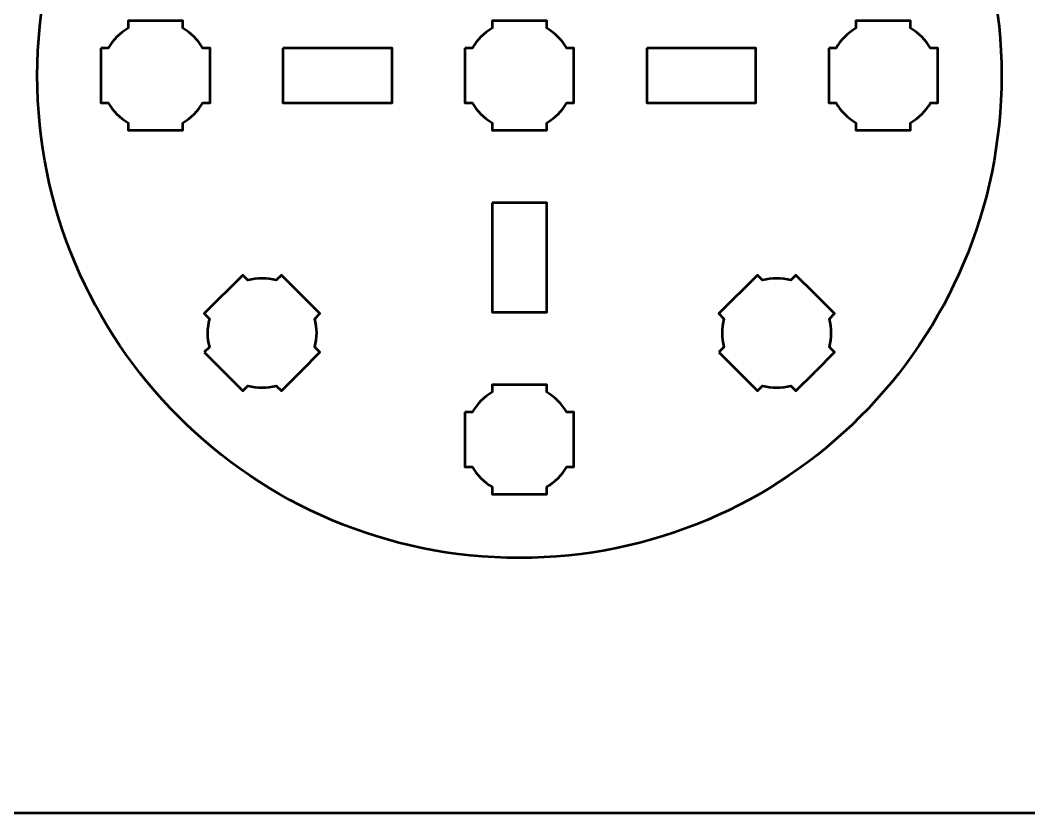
# Model space of a CAD drawing. Header units: centimetres. Extents: x -21 to 0, y -29.7 to 0.
# Drawn here: x -17.14 to -11.6, y -29.7 to -25.35 of the extents above; entities that cross this region are included whole.
import ezdxf

# ---------------------------------------------------------------- set-up
doc = ezdxf.new("R2010")
doc.units = ezdxf.units.CM
doc.header["$MEASUREMENT"] = 0
doc.layers.add('Layer 1', color=7, linetype='Continuous')

msp = doc.modelspace()

# ---------------------------------------------------------------- linework, layer by layer
at = {"layer": 'Layer 1', "color": 3, "lineweight": 53}
msp.add_ellipse((-14.40001, -25.64997), major_axis=(0, 2.65), ratio=1, dxfattribs=at)
at = {"layer": 'Layer 1', "color": 1, "lineweight": 53}
msp.add_open_spline([(-21.00003, -29.19995), (-21.00003, -29.19995), (-21.00003, -2.29992), (-21.00003, -2.29992), (-21.00003, -2.29992), (-21.00003, -2.21709), (-20.93286, -2.14992), (-20.85003, -2.14992), (-20.85003, -2.14992), (-20.7672, -2.14992), (-20.70003, -2.08275), (-20.70003, -1.99992), (-20.70003, -1.99992), (-20.70003, -1.91709), (-20.7672, -1.84992), (-20.85003, -1.84992), (-20.85003, -1.84992), (-20.93286, -1.84992), (-21.00003, -1.78275), (-21.00003, -1.69992), (-21.00003, -1.69992), (-21.00003, -1.61709), (-20.93286, -1.54992), (-20.85003, -1.54992), (-20.85003, -1.54992), (-20.7672, -1.54992), (-20.70003, -1.48275), (-20.70003, -1.39992), (-20.70003, -1.39992), (-20.70003, -1.31709), (-20.7672, -1.24992), (-20.85003, -1.24992), (-20.85003, -1.24992), (-20.93286, -1.24992), (-21.00003, -1.18275), (-21.00003, -1.09992), (-21.00003, -1.09992), (-21.00003, -1.09992), (-21.00003, -0.49992), (-21.00003, -0.49992), (-21.00003, -0.49992), (-21.00003, -0.22295), (-20.77694, 0.00004), (-20.49994, 0.00004), (-20.49994, 0.00004), (-20.49994, 0.00004), (-0.50008, 0.00004), (-0.50008, 0.00004), (-0.50008, 0.00004), (-0.22294, 0.00004), (0.00002, -0.22295), (0.00002, -0.49992), (0.00002, -0.49992), (0.00002, -0.49992), (0.00002, -29.19995), (0.00002, -29.19995), (0.00002, -29.19995), (0.00002, -29.47695), (-0.22294, -29.70004), (-0.50008, -29.70004), (-0.50008, -29.70004), (-0.50008, -29.70004), (-20.49994, -29.70004), (-20.49994, -29.70004), (-20.49994, -29.70004), (-20.77694, -29.70004), (-21.00003, -29.47695), (-21.00003, -29.19995)], degree=3, knots=[0, 0, 0, 0, 0.0588235, 0.0588235, 0.0588235, 0.0588235, 0.1176471, 0.1176471, 0.1176471, 0.1176471, 0.1764706, 0.1764706, 0.1764706, 0.1764706, 0.2352941, 0.2352941, 0.2352941, 0.2352941, 0.2941176, 0.2941176, 0.2941176, 0.2941176, 0.3529412, 0.3529412, 0.3529412, 0.3529412, 0.4117647, 0.4117647, 0.4117647, 0.4117647, 0.4705882, 0.4705882, 0.4705882, 0.4705882, 0.5294118, 0.5294118, 0.5294118, 0.5294118, 0.5882353, 0.5882353, 0.5882353, 0.5882353, 0.6470588, 0.6470588, 0.6470588, 0.6470588, 0.7058824, 0.7058824, 0.7058824, 0.7058824, 0.7647059, 0.7647059, 0.7647059, 0.7647059, 0.8235294, 0.8235294, 0.8235294, 0.8235294, 0.8823529, 0.8823529, 0.8823529, 0.8823529, 0.9411765, 0.9411765, 0.9411765, 0.9411765, 1, 1, 1, 1], dxfattribs=at)
at = {"layer": 'Layer 1', "lineweight": 53}
for points, knots in [([(-16.70001, -25.49991), (-16.70001, -25.49991), (-16.65981, -25.49991), (-16.65981, -25.49991), (-16.65981, -25.49991), (-16.63348, -25.45439), (-16.59552, -25.41646), (-16.55001, -25.39013), (-16.55001, -25.39013), (-16.55001, -25.39013), (-16.55001, -25.34991), (-16.55001, -25.34991), (-16.55001, -25.34991), (-16.55001, -25.34991), (-16.25001, -25.34991), (-16.25001, -25.34991), (-16.25001, -25.34991), (-16.25001, -25.34991), (-16.25001, -25.3901), (-16.25001, -25.3901), (-16.25001, -25.3901), (-16.20448, -25.41643), (-16.16649, -25.45438), (-16.14013, -25.49991), (-16.14013, -25.49991), (-16.14013, -25.49991), (-16.10001, -25.49991), (-16.10001, -25.49991), (-16.10001, -25.49991), (-16.10001, -25.49991), (-16.10001, -25.64533), (-16.10001, -25.64533), (-16.10001, -25.64533), (-16.10001, -25.64533), (-16.09995, -25.64998), (-16.09995, -25.64998), (-16.09995, -25.64998), (-16.09995, -25.64998), (-16.10001, -25.65462), (-16.10001, -25.65462), (-16.10001, -25.65462), (-16.10001, -25.65462), (-16.10001, -25.79991), (-16.10001, -25.79991), (-16.10001, -25.79991), (-16.10001, -25.79991), (-16.14008, -25.79991), (-16.14008, -25.79991), (-16.14008, -25.79991), (-16.16643, -25.84548), (-16.20443, -25.88349), (-16.25001, -25.90985), (-16.25001, -25.90985), (-16.25001, -25.90985), (-16.25001, -25.94991), (-16.25001, -25.94991), (-16.25001, -25.94991), (-16.25001, -25.94991), (-16.39329, -25.94991), (-16.39329, -25.94991), (-16.39329, -25.94991), (-16.39329, -25.94991), (-16.39996, -25.94999), (-16.39996, -25.94999), (-16.39996, -25.94999), (-16.39996, -25.94999), (-16.40664, -25.94991), (-16.40664, -25.94991), (-16.40664, -25.94991), (-16.40664, -25.94991), (-16.55001, -25.94991), (-16.55001, -25.94991), (-16.55001, -25.94991), (-16.55001, -25.94991), (-16.55001, -25.90981), (-16.55001, -25.90981), (-16.55001, -25.90981), (-16.59555, -25.88345), (-16.63353, -25.84546), (-16.65986, -25.79991), (-16.65986, -25.79991), (-16.65986, -25.79991), (-16.70001, -25.79991), (-16.70001, -25.79991), (-16.70001, -25.79991), (-16.70001, -25.79991), (-16.70001, -25.49991), (-16.70001, -25.49991)], [0, 0, 0, 0, 0.0454545, 0.0454545, 0.0454545, 0.0454545, 0.0909091, 0.0909091, 0.0909091, 0.0909091, 0.1363636, 0.1363636, 0.1363636, 0.1363636, 0.1818182, 0.1818182, 0.1818182, 0.1818182, 0.2272727, 0.2272727, 0.2272727, 0.2272727, 0.2727273, 0.2727273, 0.2727273, 0.2727273, 0.3181818, 0.3181818, 0.3181818, 0.3181818, 0.3636364, 0.3636364, 0.3636364, 0.3636364, 0.4090909, 0.4090909, 0.4090909, 0.4090909, 0.4545455, 0.4545455, 0.4545455, 0.4545455, 0.5, 0.5, 0.5, 0.5, 0.5454545, 0.5454545, 0.5454545, 0.5454545, 0.5909091, 0.5909091, 0.5909091, 0.5909091, 0.6363636, 0.6363636, 0.6363636, 0.6363636, 0.6818182, 0.6818182, 0.6818182, 0.6818182, 0.7272727, 0.7272727, 0.7272727, 0.7272727, 0.7727273, 0.7727273, 0.7727273, 0.7727273, 0.8181818, 0.8181818, 0.8181818, 0.8181818, 0.8636364, 0.8636364, 0.8636364, 0.8636364, 0.9090909, 0.9090909, 0.9090909, 0.9090909, 0.9545455, 0.9545455, 0.9545455, 0.9545455, 1, 1, 1, 1]), ([(-14.70001, -25.49991), (-14.70001, -25.49991), (-14.65981, -25.49991), (-14.65981, -25.49991), (-14.65981, -25.49991), (-14.63348, -25.45439), (-14.59552, -25.41646), (-14.55001, -25.39013), (-14.55001, -25.39013), (-14.55001, -25.39013), (-14.55001, -25.34991), (-14.55001, -25.34991), (-14.55001, -25.34991), (-14.55001, -25.34991), (-14.25001, -25.34991), (-14.25001, -25.34991), (-14.25001, -25.34991), (-14.25001, -25.34991), (-14.25001, -25.3901), (-14.25001, -25.3901), (-14.25001, -25.3901), (-14.20448, -25.41643), (-14.16649, -25.45438), (-14.14013, -25.49991), (-14.14013, -25.49991), (-14.14013, -25.49991), (-14.10001, -25.49991), (-14.10001, -25.49991), (-14.10001, -25.49991), (-14.10001, -25.49991), (-14.10001, -25.64533), (-14.10001, -25.64533), (-14.10001, -25.64533), (-14.10001, -25.64533), (-14.09995, -25.64998), (-14.09995, -25.64998), (-14.09995, -25.64998), (-14.09995, -25.64998), (-14.10001, -25.65462), (-14.10001, -25.65462), (-14.10001, -25.65462), (-14.10001, -25.65462), (-14.10001, -25.79991), (-14.10001, -25.79991), (-14.10001, -25.79991), (-14.10001, -25.79991), (-14.14008, -25.79991), (-14.14008, -25.79991), (-14.14008, -25.79991), (-14.16643, -25.84548), (-14.20443, -25.88349), (-14.25001, -25.90985), (-14.25001, -25.90985), (-14.25001, -25.90985), (-14.25001, -25.94991), (-14.25001, -25.94991), (-14.25001, -25.94991), (-14.25001, -25.94991), (-14.39329, -25.94991), (-14.39329, -25.94991), (-14.39329, -25.94991), (-14.39329, -25.94991), (-14.39996, -25.94999), (-14.39996, -25.94999), (-14.39996, -25.94999), (-14.39996, -25.94999), (-14.40664, -25.94991), (-14.40664, -25.94991), (-14.40664, -25.94991), (-14.40664, -25.94991), (-14.55001, -25.94991), (-14.55001, -25.94991), (-14.55001, -25.94991), (-14.55001, -25.94991), (-14.55001, -25.90981), (-14.55001, -25.90981), (-14.55001, -25.90981), (-14.59555, -25.88345), (-14.63353, -25.84546), (-14.65986, -25.79991), (-14.65986, -25.79991), (-14.65986, -25.79991), (-14.70001, -25.79991), (-14.70001, -25.79991), (-14.70001, -25.79991), (-14.70001, -25.79991), (-14.70001, -25.49991), (-14.70001, -25.49991)], [0, 0, 0, 0, 0.0454545, 0.0454545, 0.0454545, 0.0454545, 0.0909091, 0.0909091, 0.0909091, 0.0909091, 0.1363636, 0.1363636, 0.1363636, 0.1363636, 0.1818182, 0.1818182, 0.1818182, 0.1818182, 0.2272727, 0.2272727, 0.2272727, 0.2272727, 0.2727273, 0.2727273, 0.2727273, 0.2727273, 0.3181818, 0.3181818, 0.3181818, 0.3181818, 0.3636364, 0.3636364, 0.3636364, 0.3636364, 0.4090909, 0.4090909, 0.4090909, 0.4090909, 0.4545455, 0.4545455, 0.4545455, 0.4545455, 0.5, 0.5, 0.5, 0.5, 0.5454545, 0.5454545, 0.5454545, 0.5454545, 0.5909091, 0.5909091, 0.5909091, 0.5909091, 0.6363636, 0.6363636, 0.6363636, 0.6363636, 0.6818182, 0.6818182, 0.6818182, 0.6818182, 0.7272727, 0.7272727, 0.7272727, 0.7272727, 0.7727273, 0.7727273, 0.7727273, 0.7727273, 0.8181818, 0.8181818, 0.8181818, 0.8181818, 0.8636364, 0.8636364, 0.8636364, 0.8636364, 0.9090909, 0.9090909, 0.9090909, 0.9090909, 0.9545455, 0.9545455, 0.9545455, 0.9545455, 1, 1, 1, 1]), ([(-12.70001, -25.49991), (-12.70001, -25.49991), (-12.65981, -25.49991), (-12.65981, -25.49991), (-12.65981, -25.49991), (-12.63348, -25.45439), (-12.59552, -25.41646), (-12.55001, -25.39013), (-12.55001, -25.39013), (-12.55001, -25.39013), (-12.55001, -25.34991), (-12.55001, -25.34991), (-12.55001, -25.34991), (-12.55001, -25.34991), (-12.25001, -25.34991), (-12.25001, -25.34991), (-12.25001, -25.34991), (-12.25001, -25.34991), (-12.25001, -25.3901), (-12.25001, -25.3901), (-12.25001, -25.3901), (-12.20448, -25.41643), (-12.16649, -25.45438), (-12.14013, -25.49991), (-12.14013, -25.49991), (-12.14013, -25.49991), (-12.10001, -25.49991), (-12.10001, -25.49991), (-12.10001, -25.49991), (-12.10001, -25.49991), (-12.10001, -25.64533), (-12.10001, -25.64533), (-12.10001, -25.64533), (-12.10001, -25.64533), (-12.09995, -25.64998), (-12.09995, -25.64998), (-12.09995, -25.64998), (-12.09995, -25.64998), (-12.10001, -25.65462), (-12.10001, -25.65462), (-12.10001, -25.65462), (-12.10001, -25.65462), (-12.10001, -25.79991), (-12.10001, -25.79991), (-12.10001, -25.79991), (-12.10001, -25.79991), (-12.14008, -25.79991), (-12.14008, -25.79991), (-12.14008, -25.79991), (-12.16643, -25.84548), (-12.20443, -25.88349), (-12.25001, -25.90985), (-12.25001, -25.90985), (-12.25001, -25.90985), (-12.25001, -25.94991), (-12.25001, -25.94991), (-12.25001, -25.94991), (-12.25001, -25.94991), (-12.39329, -25.94991), (-12.39329, -25.94991), (-12.39329, -25.94991), (-12.39329, -25.94991), (-12.39996, -25.94999), (-12.39996, -25.94999), (-12.39996, -25.94999), (-12.39996, -25.94999), (-12.40664, -25.94991), (-12.40664, -25.94991), (-12.40664, -25.94991), (-12.40664, -25.94991), (-12.55001, -25.94991), (-12.55001, -25.94991), (-12.55001, -25.94991), (-12.55001, -25.94991), (-12.55001, -25.90981), (-12.55001, -25.90981), (-12.55001, -25.90981), (-12.59555, -25.88345), (-12.63353, -25.84546), (-12.65986, -25.79991), (-12.65986, -25.79991), (-12.65986, -25.79991), (-12.70001, -25.79991), (-12.70001, -25.79991), (-12.70001, -25.79991), (-12.70001, -25.79991), (-12.70001, -25.49991), (-12.70001, -25.49991)], [0, 0, 0, 0, 0.0454545, 0.0454545, 0.0454545, 0.0454545, 0.0909091, 0.0909091, 0.0909091, 0.0909091, 0.1363636, 0.1363636, 0.1363636, 0.1363636, 0.1818182, 0.1818182, 0.1818182, 0.1818182, 0.2272727, 0.2272727, 0.2272727, 0.2272727, 0.2727273, 0.2727273, 0.2727273, 0.2727273, 0.3181818, 0.3181818, 0.3181818, 0.3181818, 0.3636364, 0.3636364, 0.3636364, 0.3636364, 0.4090909, 0.4090909, 0.4090909, 0.4090909, 0.4545455, 0.4545455, 0.4545455, 0.4545455, 0.5, 0.5, 0.5, 0.5, 0.5454545, 0.5454545, 0.5454545, 0.5454545, 0.5909091, 0.5909091, 0.5909091, 0.5909091, 0.6363636, 0.6363636, 0.6363636, 0.6363636, 0.6818182, 0.6818182, 0.6818182, 0.6818182, 0.7272727, 0.7272727, 0.7272727, 0.7272727, 0.7727273, 0.7727273, 0.7727273, 0.7727273, 0.8181818, 0.8181818, 0.8181818, 0.8181818, 0.8636364, 0.8636364, 0.8636364, 0.8636364, 0.9090909, 0.9090909, 0.9090909, 0.9090909, 0.9545455, 0.9545455, 0.9545455, 0.9545455, 1, 1, 1, 1]), ([(-15.7, -25.49983), (-15.7, -25.49983), (-15.09999, -25.49983), (-15.09999, -25.49983), (-15.09999, -25.49983), (-15.09999, -25.49983), (-15.09999, -25.79983), (-15.09999, -25.79983), (-15.09999, -25.79983), (-15.09999, -25.79983), (-15.7, -25.79983), (-15.7, -25.79983), (-15.7, -25.79983), (-15.7, -25.79983), (-15.7, -25.49983), (-15.7, -25.49983)], [0, 0, 0, 0, 0.25, 0.25, 0.25, 0.25, 0.5, 0.5, 0.5, 0.5, 0.75, 0.75, 0.75, 0.75, 1, 1, 1, 1]), ([(-13.69993, -25.49983), (-13.69993, -25.49983), (-13.09993, -25.49983), (-13.09993, -25.49983), (-13.09993, -25.49983), (-13.09993, -25.49983), (-13.09993, -25.79983), (-13.09993, -25.79983), (-13.09993, -25.79983), (-13.09993, -25.79983), (-13.69993, -25.79983), (-13.69993, -25.79983), (-13.69993, -25.79983), (-13.69993, -25.79983), (-13.69993, -25.49983), (-13.69993, -25.49983)], [0, 0, 0, 0, 0.25, 0.25, 0.25, 0.25, 0.5, 0.5, 0.5, 0.5, 0.75, 0.75, 0.75, 0.75, 1, 1, 1, 1]), ([(-14.55005, -26.34995), (-14.55005, -26.34995), (-14.25005, -26.34995), (-14.25005, -26.34995), (-14.25005, -26.34995), (-14.25005, -26.34995), (-14.25005, -26.94995), (-14.25005, -26.94995), (-14.25005, -26.94995), (-14.25005, -26.94995), (-14.55005, -26.94995), (-14.55005, -26.94995), (-14.55005, -26.94995), (-14.55005, -26.94995), (-14.55005, -26.34995), (-14.55005, -26.34995)], [0, 0, 0, 0, 0.25, 0.25, 0.25, 0.25, 0.5, 0.5, 0.5, 0.5, 0.75, 0.75, 0.75, 0.75, 1, 1, 1, 1]), ([(-16.13244, -27.17022), (-16.13244, -27.17022), (-16.10402, -27.1418), (-16.10402, -27.1418), (-16.10402, -27.1418), (-16.11758, -27.09099), (-16.11756, -27.03733), (-16.104, -26.98653), (-16.104, -26.98653), (-16.104, -26.98653), (-16.13244, -26.95809), (-16.13244, -26.95809), (-16.13244, -26.95809), (-16.13244, -26.95809), (-15.92031, -26.74596), (-15.92031, -26.74596), (-15.92031, -26.74596), (-15.92031, -26.74596), (-15.89189, -26.77438), (-15.89189, -26.77438), (-15.89189, -26.77438), (-15.84108, -26.7608), (-15.78738, -26.76077), (-15.73655, -26.77433), (-15.73655, -26.77433), (-15.73655, -26.77433), (-15.70818, -26.74596), (-15.70818, -26.74596), (-15.70818, -26.74596), (-15.70818, -26.74596), (-15.60535, -26.84879), (-15.60535, -26.84879), (-15.60535, -26.84879), (-15.60535, -26.84879), (-15.60202, -26.85203), (-15.60202, -26.85203), (-15.60202, -26.85203), (-15.60202, -26.85203), (-15.59878, -26.85535), (-15.59878, -26.85535), (-15.59878, -26.85535), (-15.59878, -26.85535), (-15.49605, -26.95809), (-15.49605, -26.95809), (-15.49605, -26.95809), (-15.49605, -26.95809), (-15.52438, -26.98642), (-15.52438, -26.98642), (-15.52438, -26.98642), (-15.51079, -27.03728), (-15.51078, -27.09103), (-15.52437, -27.1419), (-15.52437, -27.1419), (-15.52437, -27.1419), (-15.49605, -27.17022), (-15.49605, -27.17022), (-15.49605, -27.17022), (-15.49605, -27.17022), (-15.59736, -27.27154), (-15.59736, -27.27154), (-15.59736, -27.27154), (-15.59736, -27.27154), (-15.60202, -27.27631), (-15.60202, -27.27631), (-15.60202, -27.27631), (-15.60202, -27.27631), (-15.6068, -27.28098), (-15.6068, -27.28098), (-15.6068, -27.28098), (-15.6068, -27.28098), (-15.70818, -27.38235), (-15.70818, -27.38235), (-15.70818, -27.38235), (-15.70818, -27.38235), (-15.73653, -27.354), (-15.73653, -27.354), (-15.73653, -27.354), (-15.78737, -27.36756), (-15.84109, -27.36755), (-15.89192, -27.35396), (-15.89192, -27.35396), (-15.89192, -27.35396), (-15.92031, -27.38235), (-15.92031, -27.38235), (-15.92031, -27.38235), (-15.92031, -27.38235), (-16.13244, -27.17022), (-16.13244, -27.17022)], [0, 0, 0, 0, 0.0454545, 0.0454545, 0.0454545, 0.0454545, 0.0909091, 0.0909091, 0.0909091, 0.0909091, 0.1363636, 0.1363636, 0.1363636, 0.1363636, 0.1818182, 0.1818182, 0.1818182, 0.1818182, 0.2272727, 0.2272727, 0.2272727, 0.2272727, 0.2727273, 0.2727273, 0.2727273, 0.2727273, 0.3181818, 0.3181818, 0.3181818, 0.3181818, 0.3636364, 0.3636364, 0.3636364, 0.3636364, 0.4090909, 0.4090909, 0.4090909, 0.4090909, 0.4545455, 0.4545455, 0.4545455, 0.4545455, 0.5, 0.5, 0.5, 0.5, 0.5454545, 0.5454545, 0.5454545, 0.5454545, 0.5909091, 0.5909091, 0.5909091, 0.5909091, 0.6363636, 0.6363636, 0.6363636, 0.6363636, 0.6818182, 0.6818182, 0.6818182, 0.6818182, 0.7272727, 0.7272727, 0.7272727, 0.7272727, 0.7727273, 0.7727273, 0.7727273, 0.7727273, 0.8181818, 0.8181818, 0.8181818, 0.8181818, 0.8636364, 0.8636364, 0.8636364, 0.8636364, 0.9090909, 0.9090909, 0.9090909, 0.9090909, 0.9545455, 0.9545455, 0.9545455, 0.9545455, 1, 1, 1, 1]), ([(-13.30401, -27.17022), (-13.30401, -27.17022), (-13.27559, -27.1418), (-13.27559, -27.1418), (-13.27559, -27.1418), (-13.28916, -27.09099), (-13.28914, -27.03733), (-13.27557, -26.98653), (-13.27557, -26.98653), (-13.27557, -26.98653), (-13.30401, -26.95809), (-13.30401, -26.95809), (-13.30401, -26.95809), (-13.30401, -26.95809), (-13.09188, -26.74596), (-13.09188, -26.74596), (-13.09188, -26.74596), (-13.09188, -26.74596), (-13.06346, -26.77438), (-13.06346, -26.77438), (-13.06346, -26.77438), (-13.01265, -26.7608), (-12.95895, -26.76077), (-12.90812, -26.77433), (-12.90812, -26.77433), (-12.90812, -26.77433), (-12.87975, -26.74596), (-12.87975, -26.74596), (-12.87975, -26.74596), (-12.87975, -26.74596), (-12.77692, -26.84879), (-12.77692, -26.84879), (-12.77692, -26.84879), (-12.77692, -26.84879), (-12.77359, -26.85203), (-12.77359, -26.85203), (-12.77359, -26.85203), (-12.77359, -26.85203), (-12.77035, -26.85535), (-12.77035, -26.85535), (-12.77035, -26.85535), (-12.77035, -26.85535), (-12.66762, -26.95809), (-12.66762, -26.95809), (-12.66762, -26.95809), (-12.66762, -26.95809), (-12.69595, -26.98642), (-12.69595, -26.98642), (-12.69595, -26.98642), (-12.68236, -27.03728), (-12.68235, -27.09103), (-12.69594, -27.1419), (-12.69594, -27.1419), (-12.69594, -27.1419), (-12.66762, -27.17022), (-12.66762, -27.17022), (-12.66762, -27.17022), (-12.66762, -27.17022), (-12.76893, -27.27154), (-12.76893, -27.27154), (-12.76893, -27.27154), (-12.76893, -27.27154), (-12.77359, -27.27631), (-12.77359, -27.27631), (-12.77359, -27.27631), (-12.77359, -27.27631), (-12.77837, -27.28098), (-12.77837, -27.28098), (-12.77837, -27.28098), (-12.77837, -27.28098), (-12.87975, -27.38235), (-12.87975, -27.38235), (-12.87975, -27.38235), (-12.87975, -27.38235), (-12.9081, -27.354), (-12.9081, -27.354), (-12.9081, -27.354), (-12.95895, -27.36756), (-13.01266, -27.36755), (-13.06349, -27.35396), (-13.06349, -27.35396), (-13.06349, -27.35396), (-13.09188, -27.38235), (-13.09188, -27.38235), (-13.09188, -27.38235), (-13.09188, -27.38235), (-13.30401, -27.17022), (-13.30401, -27.17022)], [0, 0, 0, 0, 0.0454545, 0.0454545, 0.0454545, 0.0454545, 0.0909091, 0.0909091, 0.0909091, 0.0909091, 0.1363636, 0.1363636, 0.1363636, 0.1363636, 0.1818182, 0.1818182, 0.1818182, 0.1818182, 0.2272727, 0.2272727, 0.2272727, 0.2272727, 0.2727273, 0.2727273, 0.2727273, 0.2727273, 0.3181818, 0.3181818, 0.3181818, 0.3181818, 0.3636364, 0.3636364, 0.3636364, 0.3636364, 0.4090909, 0.4090909, 0.4090909, 0.4090909, 0.4545455, 0.4545455, 0.4545455, 0.4545455, 0.5, 0.5, 0.5, 0.5, 0.5454545, 0.5454545, 0.5454545, 0.5454545, 0.5909091, 0.5909091, 0.5909091, 0.5909091, 0.6363636, 0.6363636, 0.6363636, 0.6363636, 0.6818182, 0.6818182, 0.6818182, 0.6818182, 0.7272727, 0.7272727, 0.7272727, 0.7272727, 0.7727273, 0.7727273, 0.7727273, 0.7727273, 0.8181818, 0.8181818, 0.8181818, 0.8181818, 0.8636364, 0.8636364, 0.8636364, 0.8636364, 0.9090909, 0.9090909, 0.9090909, 0.9090909, 0.9545455, 0.9545455, 0.9545455, 0.9545455, 1, 1, 1, 1]), ([(-14.70001, -27.49991), (-14.70001, -27.49991), (-14.65981, -27.49991), (-14.65981, -27.49991), (-14.65981, -27.49991), (-14.63348, -27.45439), (-14.59552, -27.41646), (-14.55001, -27.39013), (-14.55001, -27.39013), (-14.55001, -27.39013), (-14.55001, -27.34991), (-14.55001, -27.34991), (-14.55001, -27.34991), (-14.55001, -27.34991), (-14.25001, -27.34991), (-14.25001, -27.34991), (-14.25001, -27.34991), (-14.25001, -27.34991), (-14.25001, -27.3901), (-14.25001, -27.3901), (-14.25001, -27.3901), (-14.20448, -27.41643), (-14.16649, -27.45438), (-14.14013, -27.49991), (-14.14013, -27.49991), (-14.14013, -27.49991), (-14.10001, -27.49991), (-14.10001, -27.49991), (-14.10001, -27.49991), (-14.10001, -27.49991), (-14.10001, -27.64533), (-14.10001, -27.64533), (-14.10001, -27.64533), (-14.10001, -27.64533), (-14.09995, -27.64998), (-14.09995, -27.64998), (-14.09995, -27.64998), (-14.09995, -27.64998), (-14.10001, -27.65462), (-14.10001, -27.65462), (-14.10001, -27.65462), (-14.10001, -27.65462), (-14.10001, -27.79991), (-14.10001, -27.79991), (-14.10001, -27.79991), (-14.10001, -27.79991), (-14.14008, -27.79991), (-14.14008, -27.79991), (-14.14008, -27.79991), (-14.16643, -27.84548), (-14.20443, -27.88349), (-14.25001, -27.90985), (-14.25001, -27.90985), (-14.25001, -27.90985), (-14.25001, -27.94991), (-14.25001, -27.94991), (-14.25001, -27.94991), (-14.25001, -27.94991), (-14.39329, -27.94991), (-14.39329, -27.94991), (-14.39329, -27.94991), (-14.39329, -27.94991), (-14.39996, -27.94999), (-14.39996, -27.94999), (-14.39996, -27.94999), (-14.39996, -27.94999), (-14.40664, -27.94991), (-14.40664, -27.94991), (-14.40664, -27.94991), (-14.40664, -27.94991), (-14.55001, -27.94991), (-14.55001, -27.94991), (-14.55001, -27.94991), (-14.55001, -27.94991), (-14.55001, -27.90981), (-14.55001, -27.90981), (-14.55001, -27.90981), (-14.59555, -27.88345), (-14.63353, -27.84546), (-14.65986, -27.79991), (-14.65986, -27.79991), (-14.65986, -27.79991), (-14.70001, -27.79991), (-14.70001, -27.79991), (-14.70001, -27.79991), (-14.70001, -27.79991), (-14.70001, -27.49991), (-14.70001, -27.49991)], [0, 0, 0, 0, 0.0454545, 0.0454545, 0.0454545, 0.0454545, 0.0909091, 0.0909091, 0.0909091, 0.0909091, 0.1363636, 0.1363636, 0.1363636, 0.1363636, 0.1818182, 0.1818182, 0.1818182, 0.1818182, 0.2272727, 0.2272727, 0.2272727, 0.2272727, 0.2727273, 0.2727273, 0.2727273, 0.2727273, 0.3181818, 0.3181818, 0.3181818, 0.3181818, 0.3636364, 0.3636364, 0.3636364, 0.3636364, 0.4090909, 0.4090909, 0.4090909, 0.4090909, 0.4545455, 0.4545455, 0.4545455, 0.4545455, 0.5, 0.5, 0.5, 0.5, 0.5454545, 0.5454545, 0.5454545, 0.5454545, 0.5909091, 0.5909091, 0.5909091, 0.5909091, 0.6363636, 0.6363636, 0.6363636, 0.6363636, 0.6818182, 0.6818182, 0.6818182, 0.6818182, 0.7272727, 0.7272727, 0.7272727, 0.7272727, 0.7727273, 0.7727273, 0.7727273, 0.7727273, 0.8181818, 0.8181818, 0.8181818, 0.8181818, 0.8636364, 0.8636364, 0.8636364, 0.8636364, 0.9090909, 0.9090909, 0.9090909, 0.9090909, 0.9545455, 0.9545455, 0.9545455, 0.9545455, 1, 1, 1, 1])]:
    msp.add_open_spline(points, degree=3, knots=knots, dxfattribs=at)

doc.saveas('drawing.dxf')
